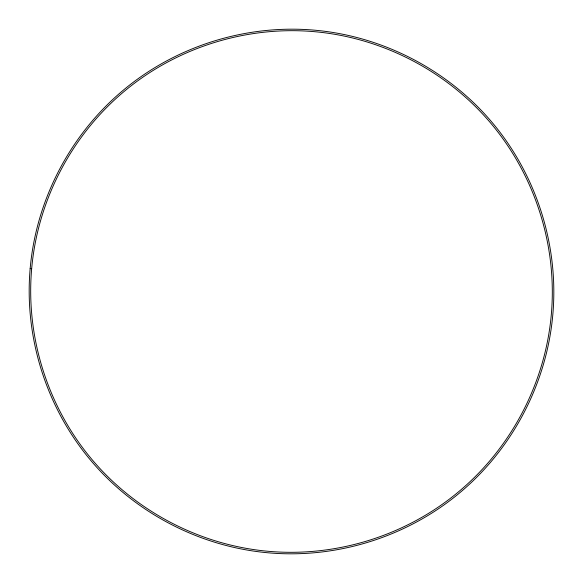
<?xml version="1.0" encoding="UTF-8"?>
<svg xmlns="http://www.w3.org/2000/svg" width="583" height="583" viewBox="0 0 583 583"><rect width="100%" height="100%" fill="white"/><g stroke="black" fill="none" stroke-linecap="round" stroke-linejoin="round"><path stroke-width="0.87" d="M30.156 268.639C24.107 337.178 46.29 407.444 90.525 460.133C134.739 512.858 200.086 546.898 268.632 552.844C337.171 558.878 407.459 536.732 460.125 492.46C512.872 448.276 546.883 382.907 552.844 314.361C558.893 245.822 536.71 175.556 492.475 122.867C448.261 70.142 382.914 36.102 314.368 30.156C245.829 24.122 175.541 46.268 122.875 90.54C70.128 134.724 36.117 200.093 30.156 268.639M31.664 268.77C25.652 336.916 47.704 406.774 91.684 459.164C135.642 511.575 200.61 545.426 268.763 551.336C336.908 557.341 406.788 535.325 459.156 491.301C511.597 447.372 545.411 382.382 551.336 314.23C557.348 246.084 535.296 176.226 491.316 123.836C447.358 71.425 382.39 37.574 314.237 31.664C246.092 25.659 176.212 47.675 123.844 91.699C71.403 135.628 37.589 200.618 31.664 268.77"/></g></svg>
